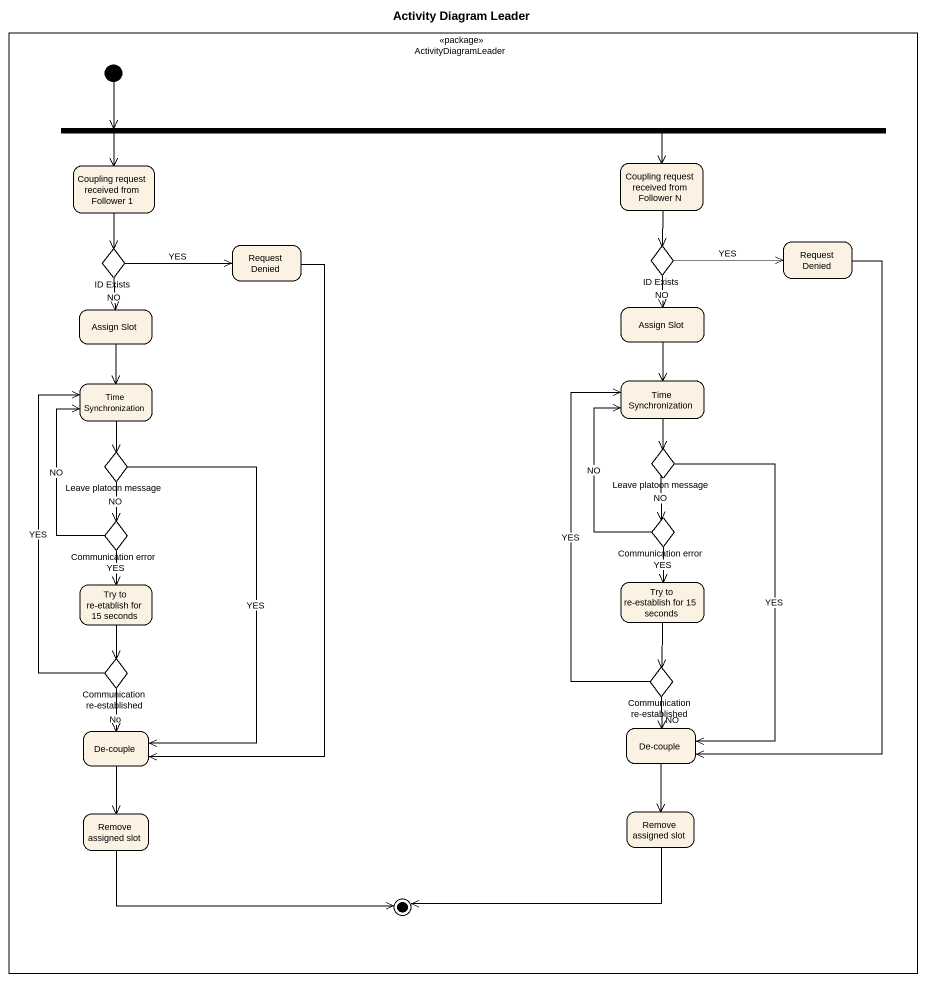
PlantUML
@startuml
title Activity Diagram Leader
hide empty description
state ActivityDiagramLeader <<package>> {
  state fork1 <<fork>>
  state "Coupling request received from Follower 1" as Coupling_request_received
  state "Coupling request received from Follower N" as Coupling_request_received_2
  state "ID Exists" as ID_Exists <<choice>>
  state "Request Denied" as Request_Denied
  state "ID Exists" as ID_Exists_2 <<choice>>
  state "Request Denied" as Request_Denied_2
  state "Assign Slot" as Assign_Slot
  state "Assign Slot" as Assign_Slot_2
  state "Time Synchronization" as Time_Synchronization
  state "Time Synchronization" as Time_Synchronization_2
  state "Leave platoon message" as Leave_platoon_message <<choice>>
  state "Leave platoon message" as Leave_platoon_message_2 <<choice>>
  state "Communication error" as Communication_error <<choice>>
  state "Communication error" as Communication_error_2 <<choice>>
  state "Try to re-etablish for 15 seconds" as Try_to_re_etablish_for_15
  state "Try to re-establish for 15 seconds" as Try_to_re_establish_for_15
  state "Communication re-established" as Communication_re_established <<choice>>
  state "Communication re-established" as Communication_re_established_2 <<choice>>
  state "De-couple" as De_couple
  state "De-couple" as De_couple_2
  state "Remove assigned slot" as Remove_assigned_slot
  state "Remove assigned slot" as Remove_assigned_slot_2
  [*] -right-> fork1
  Remove_assigned_slot -right-> [*]
  Remove_assigned_slot_2 -left-> [*]
}
fork1 -left-> Coupling_request_received
fork1 -right-> Coupling_request_received_2
Coupling_request_received --> ID_Exists
Coupling_request_received_2 --> ID_Exists_2
ID_Exists -right-> Request_Denied : YES
ID_Exists --> Assign_Slot : NO
Request_Denied --> De_couple
ID_Exists_2 -right-> Request_Denied_2 : YES
ID_Exists_2 --> Assign_Slot_2 : NO
Request_Denied_2 --> De_couple_2
Assign_Slot --> Time_Synchronization
Assign_Slot_2 --> Time_Synchronization_2
Time_Synchronization --> Leave_platoon_message
Time_Synchronization_2 --> Leave_platoon_message_2
Leave_platoon_message --> Communication_error : NO
Leave_platoon_message --> De_couple : YES
Leave_platoon_message_2 --> Communication_error_2 : NO
Leave_platoon_message_2 --> De_couple_2 : YES
Communication_error -up-> Time_Synchronization : NO
Communication_error --> Try_to_re_etablish_for_15 : YES
Communication_error_2 -up-> Time_Synchronization_2 : NO
Communication_error_2 --> Try_to_re_establish_for_15 : YES
Try_to_re_etablish_for_15 --> Communication_re_established
Try_to_re_establish_for_15 --> Communication_re_established_2
Communication_re_established -up-> Time_Synchronization : YES
Communication_re_established --> De_couple : No
Communication_re_established_2 -up-> Time_Synchronization_2 : YES
Communication_re_established_2 --> De_couple_2 : NO
De_couple --> Remove_assigned_slot
De_couple_2 --> Remove_assigned_slot_2
@enduml
